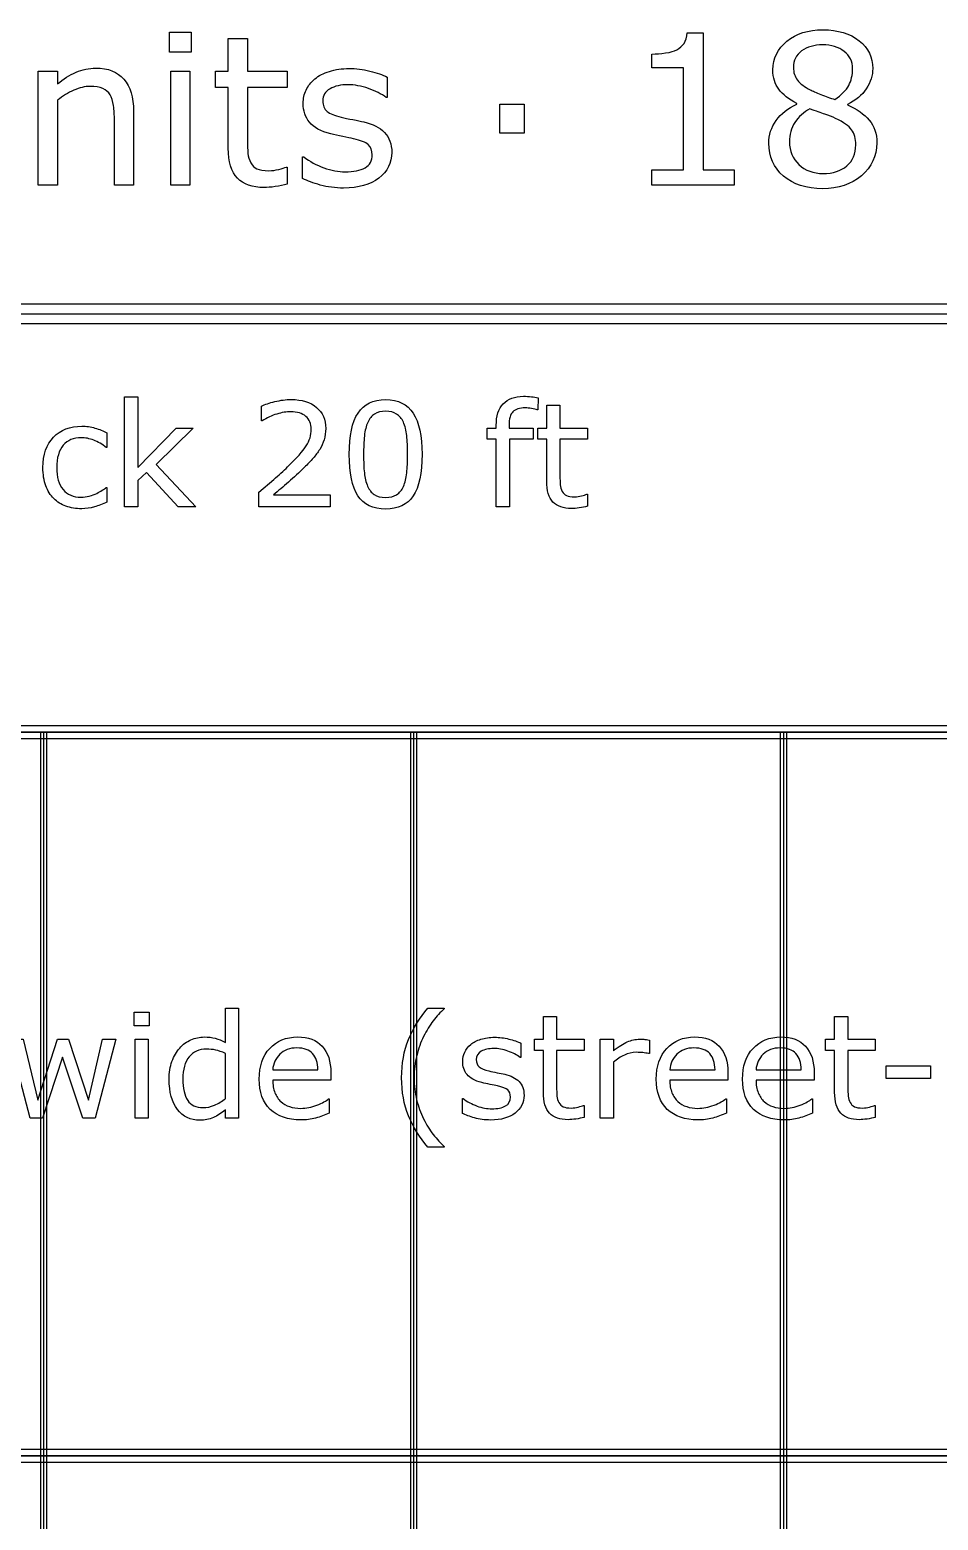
# Model space of a CAD drawing. Extents: x -13 to 750, y 12 to 2314.
# Drawn here: x 164.1 to 220.6, y 2220.9 to 2313.6 of the extents above; entities that cross this region are included whole.
import ezdxf

# ---------------------------------------------------------------- set-up
doc = ezdxf.new("R2010")
doc.units = 0
doc.layers.get('0').update_dxf_attribs({"linetype": 'CONTINUOUS'})

msp = doc.modelspace()

# ---------------------------------------------------------------- linework, layer by layer
at = {"color": 7}
for points in [[(174.17334, 2312.167344), (172.82764, 2312.167344), (172.82764, 2313.405137), (174.17334, 2313.405137)], [(215.2998, 2311.139023), (215.2998, 2311.139023)], [(174.09717, 2303.89), (172.90381, 2303.89), (172.90381, 2310.980332), (174.09717, 2310.980332)], [(194.87305, 2307.133655), (193.35596, 2307.133655), (193.35596, 2308.930042), (194.87305, 2308.930042)], [(216.8042, 2306.524277), (216.8042, 2306.524277)], [(186.64648, 2305.933948), (186.64648, 2305.933948)], [(215.49658, 2306.403672), (215.49658, 2306.403672)], [(43.400391, 2296.489609), (43.400391, 1844.29039), (268.59961, 1844.29039), (268.59961, 2296.489609)], [(44, 2295.89), (268, 2295.89), (268, 2269.89), (44, 2269.89)], [(44.599609, 2295.290391), (267.40039, 2295.290391), (267.40039, 1845.48961), (44.599609, 1845.48961)], [(174.45483, 2283.89), (173.36499, 2283.89), (171.39624, 2286.038926), (170.86011, 2285.52916), (170.86011, 2283.89), (170.03394, 2283.89), (170.03394, 2290.727891), (170.86011, 2290.727891), (170.86011, 2286.342148), (173.24634, 2288.798691), (174.28784, 2288.798691), (172.00708, 2286.531113)], [(188.52612, 2287.163926), (188.52612, 2287.163926)], [(187.37035, 2285.168809), (187.37035, 2285.168809)], [(43.599609, 2270.290391), (43.599609, 2224.489609), (268.40039, 2224.489609), (268.40039, 2270.290391)], [(44, 2269.89), (268, 2269.89), (268, 2224.89), (44, 2224.89)], [(44.400391, 2269.489609), (267.59961, 2269.489609), (267.59961, 2225.290391), (44.400391, 2225.290391)], [(164.80078, 2269.89), (164.80078, 2011.89), (165.19922, 2011.89), (165.19922, 2269.89)], [(187.80078, 2269.89), (187.80078, 2011.89), (188.19922, 2011.89), (188.19922, 2269.89)], [(210.80078, 2269.89), (210.80078, 2011.89), (211.19922, 2011.89), (211.19922, 2269.89)], [(171.56104, 2251.620469), (170.62939, 2251.620469), (170.62939, 2252.477402), (171.56104, 2252.477402)], [(169.48242, 2250.798691), (168.20361, 2245.89), (167.43896, 2245.89), (166.17773, 2249.673691), (164.92529, 2245.89), (164.16504, 2245.89), (162.87305, 2250.798691), (163.73437, 2250.798691), (164.63525, 2246.997422), (165.86133, 2250.798691), (166.54248, 2250.798691), (167.79932, 2246.997422), (168.65186, 2250.798691)], [(171.5083, 2245.89), (170.68213, 2245.89), (170.68213, 2250.798691), (171.5083, 2250.798691)], [(220.13379, 2248.355332), (217.3916, 2248.355332), (217.3916, 2249.150742), (220.13379, 2249.150742)], [(194.86963, 2247.305044), (194.86963, 2247.305044)], [(176.29834, 2247.098496), (176.29834, 2247.098496)], [(44, 2224.89), (268, 2224.89), (268, 2198.89), (44, 2198.89)]]:
    msp.add_lwpolyline(points, close=True, dxfattribs=at)
for points in [[(176.48389, 2306.206896), (176.48389, 2309.977403), (175.67773, 2309.977403), (175.67773, 2310.980333), (176.48389, 2310.980333), (176.48389, 2313.01793), (177.67725, 2313.01793), (177.67725, 2310.980332), (180.14014, 2310.980332), (180.14014, 2309.977402), (177.67725, 2309.977402), (177.67725, 2306.746445)], [(205.0166, 2313.373402), (206.00049, 2313.373402), (206.00049, 2304.854848), (207.93018, 2304.854848), (207.93018, 2303.89)], [(207.93018, 2303.89), (202.81396, 2303.89), (202.81396, 2304.854844), (204.78174, 2304.854844), (204.78174, 2311.189805), (202.81396, 2311.189805), (202.81396, 2312.053086)], [(165.85794, 2309.183945), (165.85794, 2303.89), (164.66458, 2303.89), (164.66458, 2310.980332), (165.85794, 2310.980332), (165.85794, 2310.193223)], [(186.36721, 2310.618519), (186.36721, 2309.34264), (186.30371, 2309.34264)], [(170.59329, 2308.492051), (170.59326, 2303.89)], [(211.83398, 2308.936387), (211.83398, 2308.974477)], [(214.97607, 2308.923695), (214.97607, 2308.885605)], [(170.59326, 2303.89), (169.3999, 2303.89), (169.3999, 2307.927109)], [(181.10498, 2304.315296), (181.10498, 2305.654651), (181.16848, 2305.654651)], [(180.07667, 2305.026231), (180.14017, 2305.026231), (180.14014, 2303.95348)], [(178.59009, 2289.238145), (178.54619, 2289.238145), (178.54619, 2290.160996)], [(195.73755, 2289.928086), (195.69365, 2289.928086)], [(196.27808, 2285.494005), (196.27808, 2288.104356), (195.71997, 2288.104356), (195.71997, 2288.798692), (196.27808, 2288.798692), (196.27808, 2290.209337), (197.10425, 2290.209337), (197.10425, 2288.798692), (198.80933, 2288.798692), (198.80933, 2288.104356), (197.10425, 2288.104356), (197.10425, 2285.86754)], [(195.7376, 2290.683946), (195.73755, 2289.928086)], [(193.94024, 2288.965687), (193.94024, 2288.798694), (195.42998, 2288.798694), (195.42998, 2288.104358), (193.9666, 2288.104358), (193.9666, 2283.89), (193.14043, 2283.89), (193.14043, 2288.104355), (192.58233, 2288.104355), (192.58233, 2288.798691), (193.14043, 2288.798691), (193.14043, 2288.961289)], [(168.9397, 2288.504258), (168.9397, 2287.585801), (168.8958, 2287.585801)], [(182.81323, 2283.89), (178.38354, 2283.89), (178.38354, 2284.808457), (179.3064, 2285.599473)], [(168.8958, 2285.107287), (168.9397, 2285.107287), (168.9397, 2284.197617)], [(179.29324, 2284.641465), (182.81326, 2284.641465), (182.81323, 2283.89)], [(198.7654, 2284.676625), (198.8093, 2284.676625), (198.80933, 2283.933945)], [(165, 2269.89), (165, 2011.89)], [(188, 2269.89), (188, 2011.89)], [(211, 2269.89), (211, 2011.89)], [(176.29834, 2250.600934), (176.29834, 2252.727887), (177.12451, 2252.727887), (177.12451, 2245.89)], [(188.89746, 2252.727891), (189.90381, 2252.727891), (189.90381, 2252.683941)], [(196.06934, 2247.494005), (196.06934, 2250.104356), (195.51123, 2250.104356), (195.51123, 2250.798692), (196.06934, 2250.798692), (196.06934, 2252.209337), (196.89551, 2252.209337), (196.89551, 2250.798692), (198.60059, 2250.798692), (198.60059, 2250.104356), (196.89551, 2250.104356), (196.89551, 2247.86754)], [(214.1792, 2247.494005), (214.1792, 2250.104356), (213.62109, 2250.104356), (213.62109, 2250.798692), (214.1792, 2250.798692), (214.1792, 2252.209337), (215.00537, 2252.209337), (215.00537, 2250.798692), (216.71045, 2250.798692), (216.71045, 2250.104356), (215.00537, 2250.104356), (215.00537, 2247.86754)], [(194.67622, 2250.548208), (194.67622, 2249.664907), (194.63232, 2249.664907)], [(200.42436, 2249.374857), (200.42436, 2245.89), (199.59818, 2245.89), (199.59818, 2250.798691), (200.42436, 2250.798691), (200.42436, 2250.073594)], [(202.66117, 2250.745961), (202.66113, 2249.897813)], [(176.29834, 2247.098496), (176.29834, 2249.915391)], [(202.66113, 2249.897813), (202.61723, 2249.897813)], [(179.24268, 2248.891465), (182.05518, 2248.891465)], [(182.85937, 2248.258652), (179.24268, 2248.258652)], [(182.85932, 2248.706895), (182.85937, 2248.258652)], [(203.93115, 2248.891465), (206.74365, 2248.891465)], [(207.54785, 2248.258652), (203.93115, 2248.258652)], [(207.54781, 2248.706895), (207.54785, 2248.258652)], [(209.29248, 2248.891465), (212.10498, 2248.891465)], [(212.90918, 2248.258652), (209.29248, 2248.258652)], [(212.90913, 2248.706895), (212.90918, 2248.258652)], [(177.12451, 2245.89), (176.29834, 2245.89), (176.29834, 2246.40416)], [(182.71875, 2247.089707), (182.76265, 2247.089707), (182.76265, 2246.188828)], [(191.0332, 2246.184434), (191.0332, 2247.11168), (191.0771, 2247.11168)], [(198.55666, 2246.676625), (198.60066, 2246.676625), (198.60059, 2245.933945)], [(207.40723, 2247.089707), (207.45113, 2247.089707), (207.45113, 2246.188828)], [(212.76855, 2247.089707), (212.81245, 2247.089707), (212.81245, 2246.188828)], [(216.66652, 2246.676625), (216.71042, 2246.676625), (216.71045, 2245.933945)], [(189.90381, 2244.079453), (188.89746, 2244.079453)], [(189.90381, 2244.123394), (189.90381, 2244.079453)]]:
    msp.add_lwpolyline(points, dxfattribs=at)
for points in [[(204.81982, 2312.713246), (204.93408, 2312.878285), (204.999673, 2313.098337), (205.0166, 2313.373402)], [(211.21826, 2312.846547), (211.802247, 2313.320505), (212.544923, 2313.557484), (213.44629, 2313.557484)], [(213.44629, 2313.557484), (214.389977, 2313.557484), (215.14323, 2313.331084), (215.70605, 2312.878285)], [(202.81396, 2312.053086), (203.080567, 2312.053086), (203.366213, 2312.074246), (203.6709, 2312.116566)], [(203.6709, 2312.116566), (203.975587, 2312.163113), (204.206217, 2312.228705), (204.36279, 2312.313344)], [(204.36279, 2312.313344), (204.557457, 2312.419138), (204.7098, 2312.552439), (204.81982, 2312.713246)], [(210.34229, 2311.069203), (210.34229, 2311.78014), (210.63428, 2312.372588), (211.21826, 2312.846547)], [(212.12598, 2312.243516), (211.787433, 2311.989609), (211.61816, 2311.646836), (211.61816, 2311.215195)], [(213.43994, 2312.624375), (212.90674, 2312.624375), (212.468753, 2312.497422), (212.12598, 2312.243516)], [(214.77295, 2312.218125), (214.425943, 2312.488958), (213.981607, 2312.624375), (213.43994, 2312.624375)], [(215.2998, 2311.139023), (215.2998, 2311.591823), (215.124183, 2311.951524), (214.77295, 2312.218125)], [(215.70605, 2312.878285), (216.268877, 2312.425486), (216.55029, 2311.849965), (216.55029, 2311.151723)], [(167.01321, 2310.916855), (167.410997, 2311.090358), (167.819363, 2311.177109), (168.23831, 2311.177109)], [(168.23831, 2311.177109), (169.004263, 2311.177109), (169.588247, 2310.946478), (169.99026, 2310.485215)], [(182.76809, 2310.973987), (183.13625, 2311.092477), (183.54673, 2311.151722), (183.99953, 2311.151722)], [(183.99953, 2311.151722), (184.42271, 2311.151722), (184.85012, 2311.098825), (185.28176, 2310.99303)], [(211.61816, 2311.215195), (211.61816, 2310.910508), (211.702797, 2310.646022), (211.87207, 2310.421738)], [(215.05859, 2310.098008), (215.219397, 2310.398463), (215.2998, 2310.745468), (215.2998, 2311.139023)], [(216.55029, 2311.151723), (216.55029, 2310.724314), (216.41699, 2310.303252), (216.15039, 2309.888539)], [(165.85794, 2310.193223), (166.230333, 2310.502142), (166.615423, 2310.743353), (167.01321, 2310.916855)], [(169.99026, 2310.485215), (170.39228, 2310.023952), (170.59329, 2309.359564), (170.59329, 2308.492051)], [(181.31447, 2309.812366), (181.437197, 2310.070504), (181.62128, 2310.301136), (181.86672, 2310.504261)], [(181.86672, 2310.504261), (182.1037, 2310.703154), (182.404157, 2310.85973), (182.76809, 2310.973987)], [(185.28176, 2310.99303), (185.717633, 2310.891468), (186.07945, 2310.766631), (186.36721, 2310.618519)], [(210.7041, 2309.863149), (210.462893, 2310.184763), (210.34229, 2310.586781), (210.34229, 2311.069203)], [(211.87207, 2310.421738), (212.04557, 2310.201686), (212.305823, 2310.004909), (212.65283, 2309.831406)], [(166.87991, 2309.799668), (166.524443, 2309.638861), (166.183787, 2309.43362), (165.85794, 2309.183945)], [(167.90189, 2310.040879), (167.576043, 2310.040879), (167.235383, 2309.960475), (166.87991, 2309.799668)], [(168.6763, 2309.907578), (168.477407, 2309.996445), (168.21927, 2310.040879), (167.90189, 2310.040879)], [(169.13333, 2309.514023), (169.027537, 2309.691758), (168.875193, 2309.822943), (168.6763, 2309.907578)], [(169.3428, 2308.841172), (169.304733, 2309.128932), (169.23491, 2309.353216), (169.13333, 2309.514023)], [(181.13674, 2308.987171), (181.13674, 2309.279163), (181.195983, 2309.554228), (181.31447, 2309.812366)], [(182.80615, 2309.888538), (182.505697, 2309.723499), (182.35547, 2309.475941), (182.35547, 2309.145862)], [(183.91064, 2310.142444), (183.474773, 2310.142444), (183.10661, 2310.057809), (182.80615, 2309.888538)], [(185.19287, 2309.907581), (184.756997, 2310.064156), (184.329587, 2310.142444), (183.91064, 2310.142444)], [(186.30371, 2309.34264), (185.999023, 2309.566923), (185.628743, 2309.755237), (185.19287, 2309.907581)], [(211.83398, 2308.974477), (211.326173, 2309.24531), (210.949547, 2309.541534), (210.7041, 2309.863149)], [(212.65283, 2309.831406), (212.80941, 2309.755234), (213.033693, 2309.655787), (213.32568, 2309.533066)], [(213.32568, 2309.533066), (213.621907, 2309.410345), (213.909667, 2309.308782), (214.18896, 2309.228379)], [(214.18896, 2309.228379), (214.607907, 2309.507676), (214.897783, 2309.797552), (215.05859, 2310.098008)], [(216.15039, 2309.888539), (215.88379, 2309.478057), (215.49235, 2309.156442), (214.97607, 2308.923695)], [(169.3999, 2307.927109), (169.3999, 2308.252956), (169.380867, 2308.557643), (169.3428, 2308.841172)], [(181.52395, 2307.806507), (181.26581, 2308.128122), (181.13674, 2308.521676), (181.13674, 2308.987171)], [(182.35547, 2309.145862), (182.35547, 2308.85387), (182.446453, 2308.633818), (182.62842, 2308.485706)], [(182.62842, 2308.485706), (182.806153, 2308.337594), (183.093913, 2308.216989), (183.4917, 2308.12389)], [(210.54541, 2307.920762), (210.850097, 2308.348171), (211.27962, 2308.686712), (211.83398, 2308.936387)], [(212.63379, 2308.644395), (212.25293, 2308.437038), (211.946127, 2308.155625), (211.71338, 2307.800156)], [(213.57959, 2308.307969), (213.34261, 2308.388372), (213.027343, 2308.500514), (212.63379, 2308.644395)], [(214.97607, 2308.885605), (215.568523, 2308.631699), (216.021323, 2308.318548), (216.33447, 2307.946152)], [(182.85061, 2307.082874), (182.228537, 2307.247913), (181.786317, 2307.489124), (181.52395, 2307.806507)], [(183.4917, 2308.12389), (183.711753, 2308.07311), (183.957197, 2308.022329), (184.22803, 2307.971546)], [(184.22803, 2307.971546), (184.50309, 2307.920766), (184.731603, 2307.874217), (184.91357, 2307.831898)], [(184.91357, 2307.831898), (185.467937, 2307.704945), (185.895347, 2307.487008), (186.1958, 2307.178089)], [(210.08838, 2306.498887), (210.08838, 2307.023626), (210.240723, 2307.497585), (210.54541, 2307.920762)], [(211.71338, 2307.800156), (211.484867, 2307.444687), (211.37061, 2307.042669), (211.37061, 2306.594102)], [(214.2334, 2308.047715), (214.034507, 2308.140814), (213.81657, 2308.227565), (213.57959, 2308.307969)], [(215.23633, 2307.336777), (215.067057, 2307.573756), (214.732747, 2307.810736), (214.2334, 2308.047715)], [(216.33447, 2307.946152), (216.647623, 2307.573757), (216.8042, 2307.099798), (216.8042, 2306.524277)], [(177.67725, 2306.746445), (177.67725, 2306.37405), (177.685717, 2306.082058), (177.70265, 2305.870469)], [(183.59328, 2306.917835), (183.322447, 2306.968615), (183.07489, 2307.023628), (182.85061, 2307.082874)], [(184.25979, 2306.784534), (184.090517, 2306.822621), (183.868347, 2306.867054), (183.59328, 2306.917835)], [(185.18654, 2306.41637), (185.025733, 2306.560251), (184.716817, 2306.682972), (184.25979, 2306.784534)], [(186.1958, 2307.178089), (186.496253, 2306.864938), (186.64648, 2306.450224), (186.64648, 2305.933948)], [(210.99609, 2304.467637), (210.39095, 2304.996608), (210.08838, 2305.673692), (210.08838, 2306.498887)], [(211.37061, 2306.594102), (211.37061, 2306.022813), (211.567387, 2305.55097), (211.96094, 2305.178574)], [(215.49658, 2306.403672), (215.49658, 2306.792995), (215.40983, 2307.10403), (215.23633, 2307.336777)], [(216.8042, 2306.524277), (216.8042, 2305.707546), (216.4847, 2305.028347), (215.8457, 2304.48668)], [(177.04883, 2304.334337), (176.672203, 2304.72366), (176.48389, 2305.347846), (176.48389, 2306.206896)], [(177.70265, 2305.870469), (177.719583, 2305.663112), (177.778827, 2305.468451), (177.88038, 2305.286484)], [(181.16848, 2305.654651), (181.545107, 2305.371122), (181.96405, 2305.144723), (182.42531, 2304.975452)], [(184.98342, 2304.9818), (185.27964, 2305.151071), (185.42775, 2305.417672), (185.42775, 2305.781605)], [(185.42775, 2305.781605), (185.42775, 2306.060902), (185.347347, 2306.27249), (185.18654, 2306.41637)], [(186.64648, 2305.933948), (186.64648, 2305.286487), (186.377763, 2304.7554), (185.84033, 2304.340687)], [(214.93799, 2305.096055), (215.310383, 2305.413438), (215.49658, 2305.84931), (215.49658, 2306.403672)], [(177.88038, 2305.286484), (177.97348, 2305.117213), (178.100433, 2304.992376), (178.26124, 2304.911973)], [(178.26124, 2304.911973), (178.42628, 2304.835801), (178.675953, 2304.797715), (179.01026, 2304.797715)], [(179.01026, 2304.797715), (179.204927, 2304.797715), (179.408053, 2304.825222), (179.61964, 2304.880235)], [(179.61964, 2304.880235), (179.831227, 2304.939482), (179.98357, 2304.988147), (180.07667, 2305.026231)], [(182.42531, 2304.975452), (182.886577, 2304.810413), (183.328797, 2304.727894), (183.75197, 2304.727894)], [(183.75197, 2304.727894), (184.27671, 2304.727894), (184.687193, 2304.812529), (184.98342, 2304.9818)], [(211.96094, 2305.178574), (212.354493, 2304.806178), (212.85384, 2304.61998), (213.45898, 2304.61998)], [(213.45898, 2304.61998), (214.07682, 2304.61998), (214.569823, 2304.778672), (214.93799, 2305.096055)], [(178.69922, 2303.750353), (177.975587, 2303.750353), (177.425457, 2303.945014), (177.04883, 2304.334337)], [(179.40381, 2303.807483), (179.141437, 2303.769396), (178.906573, 2303.750353), (178.69922, 2303.750353)], [(180.14014, 2303.95348), (179.915853, 2303.894233), (179.67041, 2303.845568), (179.40381, 2303.807483)], [(182.20312, 2303.902698), (181.767253, 2304.029651), (181.401207, 2304.167184), (181.10498, 2304.315296)], [(183.65039, 2303.718616), (183.12565, 2303.718616), (182.643227, 2303.779977), (182.20312, 2303.902698)], [(185.84033, 2304.340687), (185.30713, 2303.925973), (184.57715, 2303.718616), (183.65039, 2303.718616)], [(213.44629, 2303.67418), (212.422203, 2303.67418), (211.60547, 2303.938666), (210.99609, 2304.467637)], [(215.8457, 2304.48668), (215.210933, 2303.945013), (214.41113, 2303.67418), (213.44629, 2303.67418)], [(193.57549, 2290.301621), (193.86553, 2290.615098), (194.284477, 2290.771836), (194.83233, 2290.771836)], [(194.83233, 2290.771836), (195.016897, 2290.771836), (195.182423, 2290.763046), (195.32891, 2290.745466)], [(195.32891, 2290.745466), (195.478323, 2290.727886), (195.614553, 2290.707379), (195.7376, 2290.683946)], [(178.54619, 2290.160996), (178.754197, 2290.263535), (179.031053, 2290.357285), (179.37676, 2290.442246)], [(179.37676, 2290.442246), (179.725393, 2290.527207), (180.062307, 2290.569688), (180.3875, 2290.569688)], [(180.3875, 2290.569688), (181.0584, 2290.569688), (181.58428, 2290.40709), (181.96514, 2290.081895)], [(181.96514, 2290.081895), (182.346, 2289.759629), (182.53643, 2289.321641), (182.53643, 2288.76793)], [(184.54907, 2289.730332), (184.915283, 2290.286973), (185.486573, 2290.565293), (186.26294, 2290.565293)], [(186.26294, 2289.840195), (185.987547, 2289.840195), (185.75903, 2289.783066), (185.57739, 2289.668809)], [(186.26294, 2290.565293), (187.048093, 2290.565293), (187.620847, 2290.282578), (187.9812, 2289.717148)], [(186.94409, 2289.668809), (186.76831, 2289.783066), (186.54126, 2289.840195), (186.26294, 2289.840195)], [(193.14043, 2288.961289), (193.14043, 2289.544297), (193.28545, 2289.991074), (193.57549, 2290.301621)], [(194.17754, 2289.813831), (194.01934, 2289.658558), (193.94024, 2289.375843), (193.94024, 2288.965687)], [(194.95098, 2290.051136), (194.596487, 2290.051136), (194.338673, 2289.972034), (194.17754, 2289.813831)], [(195.3377, 2290.007186), (195.191213, 2290.036486), (195.062307, 2290.051136), (194.95098, 2290.051136)], [(195.69365, 2289.928086), (195.60283, 2289.954453), (195.48418, 2289.980819), (195.3377, 2290.007186)], [(165.61743, 2288.227402), (166.059817, 2288.684433), (166.642827, 2288.912949), (167.36646, 2288.912949)], [(167.36646, 2288.912949), (167.647707, 2288.912949), (167.923097, 2288.873398), (168.19263, 2288.794297)], [(179.49976, 2289.668809), (179.189213, 2289.575059), (178.88599, 2289.431504), (178.59009, 2289.238145)], [(180.36548, 2289.809434), (180.09888, 2289.809434), (179.810307, 2289.762559), (179.49976, 2289.668809)], [(181.30151, 2289.519395), (181.078857, 2289.712754), (180.766847, 2289.809434), (180.36548, 2289.809434)], [(181.63989, 2288.723984), (181.63989, 2289.063828), (181.527097, 2289.328965), (181.30151, 2289.519395)], [(183.99976, 2287.155137), (183.99976, 2288.318223), (184.182863, 2289.176621), (184.54907, 2289.730332)], [(185.15112, 2289.150254), (185.051513, 2288.933457), (184.982667, 2288.650742), (184.94458, 2288.302109)], [(185.57739, 2289.668809), (185.398683, 2289.554551), (185.256593, 2289.381699), (185.15112, 2289.150254)], [(187.36597, 2289.159043), (187.26343, 2289.384629), (187.122803, 2289.554551), (186.94409, 2289.668809)], [(187.5769, 2288.324082), (187.541767, 2288.652207), (187.471457, 2288.930528), (187.36597, 2289.159043)], [(187.9812, 2289.717148), (188.34448, 2289.154648), (188.52612, 2288.303574), (188.52612, 2287.163926)], [(164.95825, 2286.337754), (164.95825, 2287.140488), (165.177977, 2287.770371), (165.61743, 2288.227402)], [(167.33135, 2288.196641), (166.862597, 2288.196641), (166.49199, 2288.038438), (166.21953, 2287.722031)], [(168.11358, 2288.038438), (167.846973, 2288.143907), (167.58623, 2288.196641), (167.33135, 2288.196641)], [(168.8958, 2287.585801), (168.643847, 2287.78209), (168.383107, 2287.932969), (168.11358, 2288.038438)], [(168.19263, 2288.794297), (168.46509, 2288.715196), (168.714113, 2288.618516), (168.9397, 2288.504258)], [(181.32788, 2287.68248), (181.535887, 2288.004746), (181.63989, 2288.351914), (181.63989, 2288.723984)], [(182.43973, 2288.069199), (182.378197, 2287.855332), (182.28591, 2287.651718), (182.16287, 2287.458359)], [(182.53643, 2288.76793), (182.53643, 2288.518907), (182.504197, 2288.285996), (182.43973, 2288.069199)], [(184.94458, 2288.302109), (184.909447, 2287.953476), (184.89188, 2287.571152), (184.89188, 2287.155137)], [(187.634, 2287.163926), (187.634, 2287.609239), (187.614967, 2287.995957), (187.5769, 2288.324082)], [(166.21953, 2287.722031), (165.950003, 2287.408554), (165.81524, 2286.947129), (165.81524, 2286.337754)], [(180.17212, 2286.386094), (180.73462, 2286.931016), (181.119873, 2287.363145), (181.32788, 2287.68248)], [(182.16287, 2287.458359), (182.048617, 2287.276718), (181.91385, 2287.098008), (181.75857, 2286.922227)], [(184.54028, 2284.58873), (184.179933, 2285.145371), (183.99976, 2286.00084), (183.99976, 2287.155137)], [(184.89188, 2287.155137), (184.89188, 2286.698106), (184.90798, 2286.315781), (184.94018, 2286.008164)], [(187.5769, 2286.00377), (187.614967, 2286.326035), (187.634, 2286.712754), (187.634, 2287.163926)], [(188.52612, 2287.163926), (188.52612, 2285.989121), (188.34155, 2285.126328), (187.97241, 2284.575547)], [(165.13403, 2285.208359), (165.016843, 2285.530625), (164.95825, 2285.90709), (164.95825, 2286.337754)], [(165.81524, 2286.337754), (165.81524, 2285.745957), (165.947073, 2285.290391), (166.21074, 2284.971055)], [(179.3064, 2285.599473), (179.616947, 2285.863144), (179.90552, 2286.125351), (180.17212, 2286.386094)], [(181.20047, 2286.337754), (180.88699, 2286.030137), (180.56326, 2285.731309), (180.22928, 2285.44127)], [(181.75857, 2286.922227), (181.60623, 2286.746446), (181.420197, 2286.551621), (181.20047, 2286.337754)], [(165.63062, 2284.408555), (165.416747, 2284.619492), (165.251217, 2284.886094), (165.13403, 2285.208359)], [(180.22928, 2285.44127), (179.895293, 2285.15416), (179.58328, 2284.887558), (179.29324, 2284.641465)], [(184.94018, 2286.008164), (184.97238, 2285.700547), (185.041227, 2285.425156), (185.14672, 2285.181992)], [(185.14672, 2285.181992), (185.2434, 2284.953477), (185.37963, 2284.77916), (185.55541, 2284.659043)], [(187.37036, 2285.168809), (187.4729, 2285.406114), (187.541747, 2285.684434), (187.5769, 2286.00377)], [(196.66919, 2284.197618), (196.40845, 2284.467149), (196.27808, 2284.899278), (196.27808, 2285.494005)], [(197.10425, 2285.86754), (197.10425, 2285.609727), (197.110117, 2285.407579), (197.12185, 2285.261095)], [(197.12185, 2285.261095), (197.133583, 2285.11754), (197.174597, 2284.982775), (197.24489, 2284.856798)], [(166.39087, 2283.933945), (166.09497, 2284.039414), (165.841553, 2284.197617), (165.63062, 2284.408555)], [(166.21074, 2284.971055), (166.477347, 2284.654648), (166.850883, 2284.496445), (167.33135, 2284.496445)], [(167.33135, 2284.496445), (167.498343, 2284.496445), (167.668263, 2284.518418), (167.84111, 2284.562365)], [(167.84111, 2284.562365), (168.013963, 2284.606312), (168.169237, 2284.663441), (168.30693, 2284.733752)], [(168.30693, 2284.733752), (168.42705, 2284.795272), (168.539843, 2284.859725), (168.64531, 2284.927111)], [(168.64531, 2284.927111), (168.750783, 2284.997424), (168.83428, 2285.057482), (168.8958, 2285.107287)], [(186.26294, 2283.75377), (185.477787, 2283.75377), (184.903567, 2284.03209), (184.54028, 2284.58873)], [(185.55541, 2284.659043), (185.734123, 2284.538926), (185.969963, 2284.478867), (186.26293, 2284.478867)], [(186.26293, 2284.478867), (186.538323, 2284.478867), (186.76684, 2284.535996), (186.94848, 2284.650254)], [(187.97241, 2284.575547), (187.606203, 2284.027696), (187.03638, 2283.75377), (186.26294, 2283.75377)], [(186.94848, 2284.650254), (187.13012, 2284.764512), (187.270743, 2284.937364), (187.37035, 2285.168809)], [(197.24489, 2284.856798), (197.309357, 2284.739611), (197.397247, 2284.653185), (197.50856, 2284.597521)], [(197.50856, 2284.597521), (197.62282, 2284.544788), (197.795673, 2284.518421), (198.02712, 2284.518421)], [(198.02712, 2284.518421), (198.161887, 2284.518421), (198.30251, 2284.537464), (198.44899, 2284.575551)], [(198.44899, 2284.575551), (198.595477, 2284.616564), (198.700947, 2284.650256), (198.7654, 2284.676625)], [(167.36646, 2283.780137), (167.011967, 2283.780137), (166.68677, 2283.831406), (166.39087, 2283.933945)], [(168.15308, 2283.89), (167.906987, 2283.816758), (167.64478, 2283.780137), (167.36646, 2283.780137)], [(168.9397, 2284.197617), (168.664307, 2284.065781), (168.4021, 2283.963242), (168.15308, 2283.89)], [(197.81177, 2283.793321), (197.31079, 2283.793321), (196.92993, 2283.928087), (196.66919, 2284.197618)], [(198.29956, 2283.832871), (198.11792, 2283.806504), (197.955323, 2283.793321), (197.81177, 2283.793321)], [(198.80933, 2283.933945), (198.654057, 2283.892932), (198.484133, 2283.85924), (198.29956, 2283.832871)], [(187.68896, 2250.781113), (187.976073, 2251.484238), (188.378907, 2252.133164), (188.89746, 2252.727891)], [(189.22266, 2251.941266), (189.008793, 2251.662945), (188.809573, 2251.33775), (188.625, 2250.96568)], [(189.90381, 2252.683941), (189.666503, 2252.470074), (189.439453, 2252.222516), (189.22266, 2251.941266)], [(174.1582, 2250.759141), (174.424807, 2250.876328), (174.700197, 2250.934922), (174.98437, 2250.934922)], [(174.98437, 2250.934922), (175.242183, 2250.934922), (175.4707, 2250.907089), (175.66992, 2250.851422)], [(179.05806, 2250.227402), (179.497513, 2250.699082), (180.07466, 2250.934922), (180.7895, 2250.934922)], [(180.7895, 2250.934922), (181.451607, 2250.934922), (181.961373, 2250.741563), (182.3188, 2250.354844)], [(188.625, 2250.96568), (188.44922, 2250.605328), (188.305667, 2250.208355), (188.19434, 2249.774762)], [(192.18452, 2250.794302), (192.4394, 2250.876333), (192.72358, 2250.917349), (193.03706, 2250.917349)], [(193.03706, 2250.917349), (193.330027, 2250.917349), (193.625923, 2250.880728), (193.92475, 2250.807485)], [(203.74654, 2250.227402), (204.185993, 2250.699082), (204.763143, 2250.934922), (205.47799, 2250.934922)], [(205.47799, 2250.934922), (206.140097, 2250.934922), (206.64986, 2250.741563), (207.00728, 2250.354844)], [(209.10786, 2250.227402), (209.547313, 2250.699082), (210.124463, 2250.934922), (210.83931, 2250.934922)], [(210.83931, 2250.934922), (211.501417, 2250.934922), (212.01118, 2250.741563), (212.3686, 2250.354844)], [(172.98047, 2249.418809), (173.100583, 2249.744004), (173.261717, 2250.02086), (173.46387, 2250.249375)], [(173.46387, 2250.249375), (173.66309, 2250.472031), (173.894533, 2250.641953), (174.1582, 2250.759141)], [(175.125, 2250.179064), (174.662107, 2250.179064), (174.301757, 2250.017931), (174.04395, 2249.695665)], [(175.70068, 2250.121934), (175.5249, 2250.160021), (175.333007, 2250.179064), (175.125, 2250.179064)], [(175.66992, 2250.851422), (175.86914, 2250.798689), (176.078613, 2250.715193), (176.29834, 2250.600934)], [(176.29834, 2249.915391), (176.075687, 2250.015), (175.876467, 2250.083848), (175.70068, 2250.121934)], [(178.40327, 2248.315781), (178.40327, 2249.118516), (178.621533, 2249.755723), (179.05806, 2250.227402)], [(180.74561, 2250.25377), (180.303223, 2250.25377), (179.950193, 2250.123399), (179.68652, 2249.862656)], [(181.72559, 2249.897813), (181.511723, 2250.135118), (181.185063, 2250.25377), (180.74561, 2250.25377)], [(182.3188, 2250.354844), (182.679147, 2249.968125), (182.85932, 2249.418809), (182.85932, 2248.706895)], [(187.2583, 2248.403672), (187.2583, 2249.285508), (187.401853, 2250.077988), (187.68896, 2250.781113)], [(191.05513, 2249.418814), (191.05513, 2249.620962), (191.096143, 2249.811392), (191.17817, 2249.990103)], [(191.17817, 2249.990103), (191.26313, 2250.168814), (191.390573, 2250.328482), (191.5605, 2250.469107)], [(191.5605, 2250.469107), (191.72456, 2250.606802), (191.932567, 2250.715201), (192.18452, 2250.794302)], [(192.21094, 2250.042837), (192.002933, 2249.928579), (191.89893, 2249.757192), (191.89893, 2249.528677)], [(192.97559, 2250.218618), (192.67383, 2250.218618), (192.418947, 2250.160024), (192.21094, 2250.042837)], [(193.86328, 2250.056021), (193.56152, 2250.164419), (193.265623, 2250.218618), (192.97559, 2250.218618)], [(194.63232, 2249.664907), (194.421387, 2249.820181), (194.16504, 2249.950552), (193.86328, 2250.056021)], [(193.92475, 2250.807485), (194.22651, 2250.737173), (194.477, 2250.650747), (194.67622, 2250.548208)], [(200.42436, 2250.073594), (200.75248, 2250.337266), (201.041053, 2250.523301), (201.29008, 2250.631699)], [(201.84818, 2249.981303), (201.5933, 2249.981303), (201.347207, 2249.924174), (201.1099, 2249.809916)], [(201.29008, 2250.631699), (201.542033, 2250.743027), (201.79838, 2250.798691), (202.05912, 2250.798691)], [(202.25688, 2249.959333), (202.14262, 2249.97398), (202.006387, 2249.981303), (201.84818, 2249.981303)], [(202.05912, 2250.798691), (202.202673, 2250.798691), (202.306677, 2250.794298), (202.37113, 2250.785511)], [(202.37113, 2250.785511), (202.435597, 2250.779644), (202.532277, 2250.766461), (202.66117, 2250.745961)], [(203.09176, 2248.315781), (203.09176, 2249.118516), (203.31002, 2249.755723), (203.74654, 2250.227402)], [(205.43408, 2250.25377), (204.9917, 2250.25377), (204.638673, 2250.123399), (204.375, 2249.862656)], [(206.41406, 2249.897813), (206.200193, 2250.135118), (205.873533, 2250.25377), (205.43408, 2250.25377)], [(207.00728, 2250.354844), (207.367633, 2249.968125), (207.54781, 2249.418809), (207.54781, 2248.706895)], [(208.45307, 2248.315781), (208.45307, 2249.118516), (208.671333, 2249.755723), (209.10786, 2250.227402)], [(210.79541, 2250.25377), (210.35303, 2250.25377), (210.000003, 2250.123399), (209.73633, 2249.862656)], [(211.77539, 2249.897813), (211.561523, 2250.135118), (211.234863, 2250.25377), (210.79541, 2250.25377)], [(212.3686, 2250.354844), (212.728953, 2249.968125), (212.90913, 2249.418809), (212.90913, 2248.706895)], [(172.80469, 2248.306992), (172.80469, 2248.723008), (172.863283, 2249.093614), (172.98047, 2249.418809)], [(174.04395, 2249.695665), (173.786137, 2249.3734), (173.65723, 2248.916368), (173.65723, 2248.324571)], [(179.68652, 2249.862656), (179.42578, 2249.601914), (179.277833, 2249.278184), (179.24268, 2248.891465)], [(182.05518, 2248.891465), (182.052513, 2249.325058), (181.94265, 2249.660508), (181.72559, 2249.897813)], [(188.19434, 2249.774762), (188.08594, 2249.341168), (188.03174, 2248.884137), (188.03174, 2248.403668)], [(191.32319, 2248.601431), (191.144483, 2248.824087), (191.05513, 2249.096548), (191.05513, 2249.418814)], [(191.89893, 2249.528677), (191.89893, 2249.326528), (191.961917, 2249.174185), (192.08789, 2249.071646)], [(192.08789, 2249.071646), (192.210937, 2248.969107), (192.410157, 2248.88561), (192.68555, 2248.821157)], [(201.1099, 2249.809916), (200.8726, 2249.698588), (200.644087, 2249.553568), (200.42436, 2249.374857)], [(202.61723, 2249.897813), (202.494183, 2249.927113), (202.374067, 2249.94762), (202.25688, 2249.959333)], [(204.375, 2249.862656), (204.11426, 2249.601914), (203.96631, 2249.278184), (203.93115, 2248.891465)], [(206.74365, 2248.891465), (206.740983, 2249.325058), (206.63112, 2249.660508), (206.41406, 2249.897813)], [(209.73633, 2249.862656), (209.475583, 2249.601914), (209.327633, 2249.278184), (209.29248, 2248.891465)], [(212.10498, 2248.891465), (212.102313, 2249.325058), (211.99245, 2249.660508), (211.77539, 2249.897813)], [(173.31885, 2246.430527), (172.976077, 2246.881699), (172.80469, 2247.507187), (172.80469, 2248.306992)], [(173.65723, 2248.324571), (173.65723, 2247.741564), (173.756837, 2247.297716), (173.95605, 2246.993028)], [(179.08882, 2246.434922), (178.631787, 2246.877305), (178.40327, 2247.504258), (178.40327, 2248.315781)], [(179.24268, 2248.258652), (179.24268, 2247.956895), (179.28809, 2247.693223), (179.37891, 2247.467637)], [(187.68896, 2246.02623), (187.401853, 2246.729355), (187.2583, 2247.521836), (187.2583, 2248.403672)], [(188.03174, 2248.403668), (188.03174, 2247.902691), (188.084473, 2247.444195), (188.18994, 2247.02818)], [(192.24165, 2248.100454), (191.810983, 2248.214712), (191.50483, 2248.381704), (191.32319, 2248.601431)], [(192.68555, 2248.821157), (192.83789, 2248.786004), (193.00781, 2248.750848), (193.19531, 2248.715689)], [(193.19531, 2248.715689), (193.385743, 2248.680536), (193.543947, 2248.648309), (193.66992, 2248.619009)], [(193.66992, 2248.619009), (194.053713, 2248.531118), (194.349613, 2248.380239), (194.55762, 2248.166372)], [(194.55762, 2248.166372), (194.765627, 2247.949575), (194.86963, 2247.662466), (194.86963, 2247.305044)], [(203.7773, 2246.434922), (203.320273, 2246.877305), (203.09176, 2247.504258), (203.09176, 2248.315781)], [(203.93115, 2248.258652), (203.93115, 2247.956895), (203.97656, 2247.693223), (204.06738, 2247.467637)], [(209.13862, 2246.434922), (208.681587, 2246.877305), (208.45307, 2247.504258), (208.45307, 2248.315781)], [(209.29248, 2248.258652), (209.29248, 2247.956895), (209.33789, 2247.693223), (209.42871, 2247.467637)], [(179.37891, 2247.467637), (179.46973, 2247.24498), (179.59424, 2247.061875), (179.75244, 2246.91832)], [(192.75581, 2247.986196), (192.56831, 2248.021349), (192.396923, 2248.059435), (192.24165, 2248.100454)], [(193.21724, 2247.893906), (193.100047, 2247.920273), (192.946237, 2247.951036), (192.75581, 2247.986196)], [(193.85884, 2247.639023), (193.747507, 2247.738633), (193.53364, 2247.823594), (193.21724, 2247.893906)], [(193.71821, 2246.645859), (193.92329, 2246.763047), (194.02583, 2246.947617), (194.02583, 2247.19957)], [(194.02583, 2247.19957), (194.02583, 2247.392929), (193.970167, 2247.539414), (193.85884, 2247.639023)], [(194.86963, 2247.305039), (194.86963, 2246.856797), (194.683593, 2246.489121), (194.31152, 2246.202012)], [(196.46045, 2246.197618), (196.19971, 2246.467149), (196.06934, 2246.899278), (196.06934, 2247.494005)], [(196.89551, 2247.86754), (196.89551, 2247.609727), (196.901377, 2247.407579), (196.91311, 2247.261095)], [(196.91311, 2247.261095), (196.924843, 2247.11754), (196.965857, 2246.982775), (197.03615, 2246.856798)], [(204.06738, 2247.467637), (204.1582, 2247.24498), (204.282713, 2247.061875), (204.44092, 2246.91832)], [(209.42871, 2247.467637), (209.51953, 2247.24498), (209.644043, 2247.061875), (209.80225, 2246.91832)], [(214.57031, 2246.197618), (214.30957, 2246.467149), (214.1792, 2246.899278), (214.1792, 2247.494005)], [(215.00537, 2247.86754), (215.00537, 2247.609727), (215.011237, 2247.407579), (215.02297, 2247.261095)], [(215.02297, 2247.261095), (215.034703, 2247.11754), (215.07572, 2246.982775), (215.14602, 2246.856798)], [(174.71631, 2245.75377), (174.13037, 2245.75377), (173.66455, 2245.979356), (173.31885, 2246.430527)], [(173.95605, 2246.993028), (174.15527, 2246.691271), (174.474607, 2246.540392), (174.91406, 2246.540392)], [(174.91406, 2246.540392), (175.148433, 2246.540392), (175.38574, 2246.591661), (175.62598, 2246.6942)], [(176.29834, 2246.40416), (176.061033, 2246.199082), (175.813473, 2246.039414), (175.55566, 2245.925156)], [(175.62598, 2246.6942), (175.866213, 2246.799669), (176.090333, 2246.934434), (176.29834, 2247.098496)], [(180.99604, 2245.775742), (180.181587, 2245.775742), (179.545847, 2245.995469), (179.08882, 2246.434922)], [(179.75244, 2246.91832), (179.904787, 2246.777695), (180.084963, 2246.672227), (180.29297, 2246.601914)], [(180.29297, 2246.601914), (180.503903, 2246.531601), (180.735347, 2246.496445), (180.9873, 2246.496445)], [(180.9873, 2246.496445), (181.321287, 2246.496445), (181.656737, 2246.562363), (181.99365, 2246.694199)], [(181.99365, 2246.694199), (182.333497, 2246.828965), (182.575197, 2246.960801), (182.71875, 2247.089707)], [(188.18994, 2247.02818), (188.29834, 2246.612164), (188.44336, 2246.216656), (188.625, 2245.841656)], [(191.0771, 2247.11168), (191.33784, 2246.915391), (191.62788, 2246.758652), (191.94722, 2246.641465)], [(191.94722, 2246.641465), (192.266553, 2246.527207), (192.572703, 2246.470078), (192.86567, 2246.470078)], [(192.86567, 2246.470078), (193.22895, 2246.470078), (193.51313, 2246.528672), (193.71821, 2246.645859)], [(197.03615, 2246.856798), (197.100617, 2246.739611), (197.188507, 2246.653185), (197.29982, 2246.597521)], [(197.29982, 2246.597521), (197.41408, 2246.544788), (197.586933, 2246.518421), (197.81838, 2246.518421)], [(197.81838, 2246.518421), (197.953147, 2246.518421), (198.09377, 2246.537464), (198.24025, 2246.575551)], [(198.24025, 2246.575551), (198.386737, 2246.616564), (198.492207, 2246.650256), (198.55666, 2246.676625)], [(205.68453, 2245.775742), (204.870077, 2245.775742), (204.234333, 2245.995469), (203.7773, 2246.434922)], [(204.44092, 2246.91832), (204.59326, 2246.777695), (204.773437, 2246.672227), (204.98145, 2246.601914)], [(204.98145, 2246.601914), (205.192383, 2246.531601), (205.423827, 2246.496445), (205.67578, 2246.496445)], [(205.67578, 2246.496445), (206.009767, 2246.496445), (206.345217, 2246.562363), (206.68213, 2246.694199)], [(206.68213, 2246.694199), (207.02197, 2246.828965), (207.26367, 2246.960801), (207.40723, 2247.089707)], [(211.04585, 2245.775742), (210.231397, 2245.775742), (209.595653, 2245.995469), (209.13862, 2246.434922)], [(209.80225, 2246.91832), (209.95459, 2246.777695), (210.134763, 2246.672227), (210.34277, 2246.601914)], [(210.34277, 2246.601914), (210.55371, 2246.531601), (210.785157, 2246.496445), (211.03711, 2246.496445)], [(211.03711, 2246.496445), (211.371097, 2246.496445), (211.706547, 2246.562363), (212.04346, 2246.694199)], [(212.04346, 2246.694199), (212.3833, 2246.828965), (212.624997, 2246.960801), (212.76855, 2247.089707)], [(215.14602, 2246.856798), (215.210487, 2246.739611), (215.298377, 2246.653185), (215.40969, 2246.597521)], [(215.40969, 2246.597521), (215.523943, 2246.544788), (215.696793, 2246.518421), (215.92824, 2246.518421)], [(215.92824, 2246.518421), (216.063007, 2246.518421), (216.203633, 2246.537464), (216.35012, 2246.575551)], [(216.35012, 2246.575551), (216.4966, 2246.616564), (216.602067, 2246.650256), (216.66652, 2246.676625)], [(175.55566, 2245.925156), (175.297853, 2245.810899), (175.01807, 2245.75377), (174.71631, 2245.75377)], [(181.91011, 2245.894395), (181.62007, 2245.815293), (181.31538, 2245.775742), (180.99604, 2245.775742)], [(182.76265, 2246.188828), (182.484323, 2246.071641), (182.200143, 2245.973496), (181.91011, 2245.894395)], [(188.89746, 2244.079453), (188.378907, 2244.67418), (187.976073, 2245.323105), (187.68896, 2246.02623)], [(188.625, 2245.841656), (188.80078, 2245.481305), (189.001463, 2245.156109), (189.22705, 2244.86607)], [(191.79346, 2245.898789), (191.4917, 2245.98668), (191.23828, 2246.081895), (191.0332, 2246.184434)], [(192.79541, 2245.771348), (192.43213, 2245.771348), (192.098147, 2245.813828), (191.79346, 2245.898789)], [(194.31152, 2246.202012), (193.94238, 2245.914903), (193.43701, 2245.771348), (192.79541, 2245.771348)], [(197.60303, 2245.793321), (197.10205, 2245.793321), (196.72119, 2245.928087), (196.46045, 2246.197618)], [(198.09082, 2245.832871), (197.90918, 2245.806504), (197.746583, 2245.793321), (197.60303, 2245.793321)], [(198.60059, 2245.933945), (198.445317, 2245.892932), (198.275393, 2245.85924), (198.09082, 2245.832871)], [(206.59859, 2245.894395), (206.30855, 2245.815293), (206.003863, 2245.775742), (205.68453, 2245.775742)], [(207.45113, 2246.188828), (207.17281, 2246.071641), (206.88863, 2245.973496), (206.59859, 2245.894395)], [(211.95991, 2245.894395), (211.66987, 2245.815293), (211.365183, 2245.775742), (211.04585, 2245.775742)], [(212.81245, 2246.188828), (212.53413, 2246.071641), (212.24995, 2245.973496), (211.95991, 2245.894395)], [(215.71289, 2245.793321), (215.211917, 2245.793321), (214.831057, 2245.928087), (214.57031, 2246.197618)], [(216.20068, 2245.832871), (216.01904, 2245.806504), (215.856443, 2245.793321), (215.71289, 2245.793321)], [(216.71045, 2245.933945), (216.555177, 2245.892932), (216.385253, 2245.85924), (216.20068, 2245.832871)], [(189.22705, 2244.86607), (189.452637, 2244.573101), (189.678223, 2244.325543), (189.90381, 2244.123394)]]:
    msp.add_open_spline(points, degree=3, dxfattribs=at)

doc.saveas('drawing.dxf')
